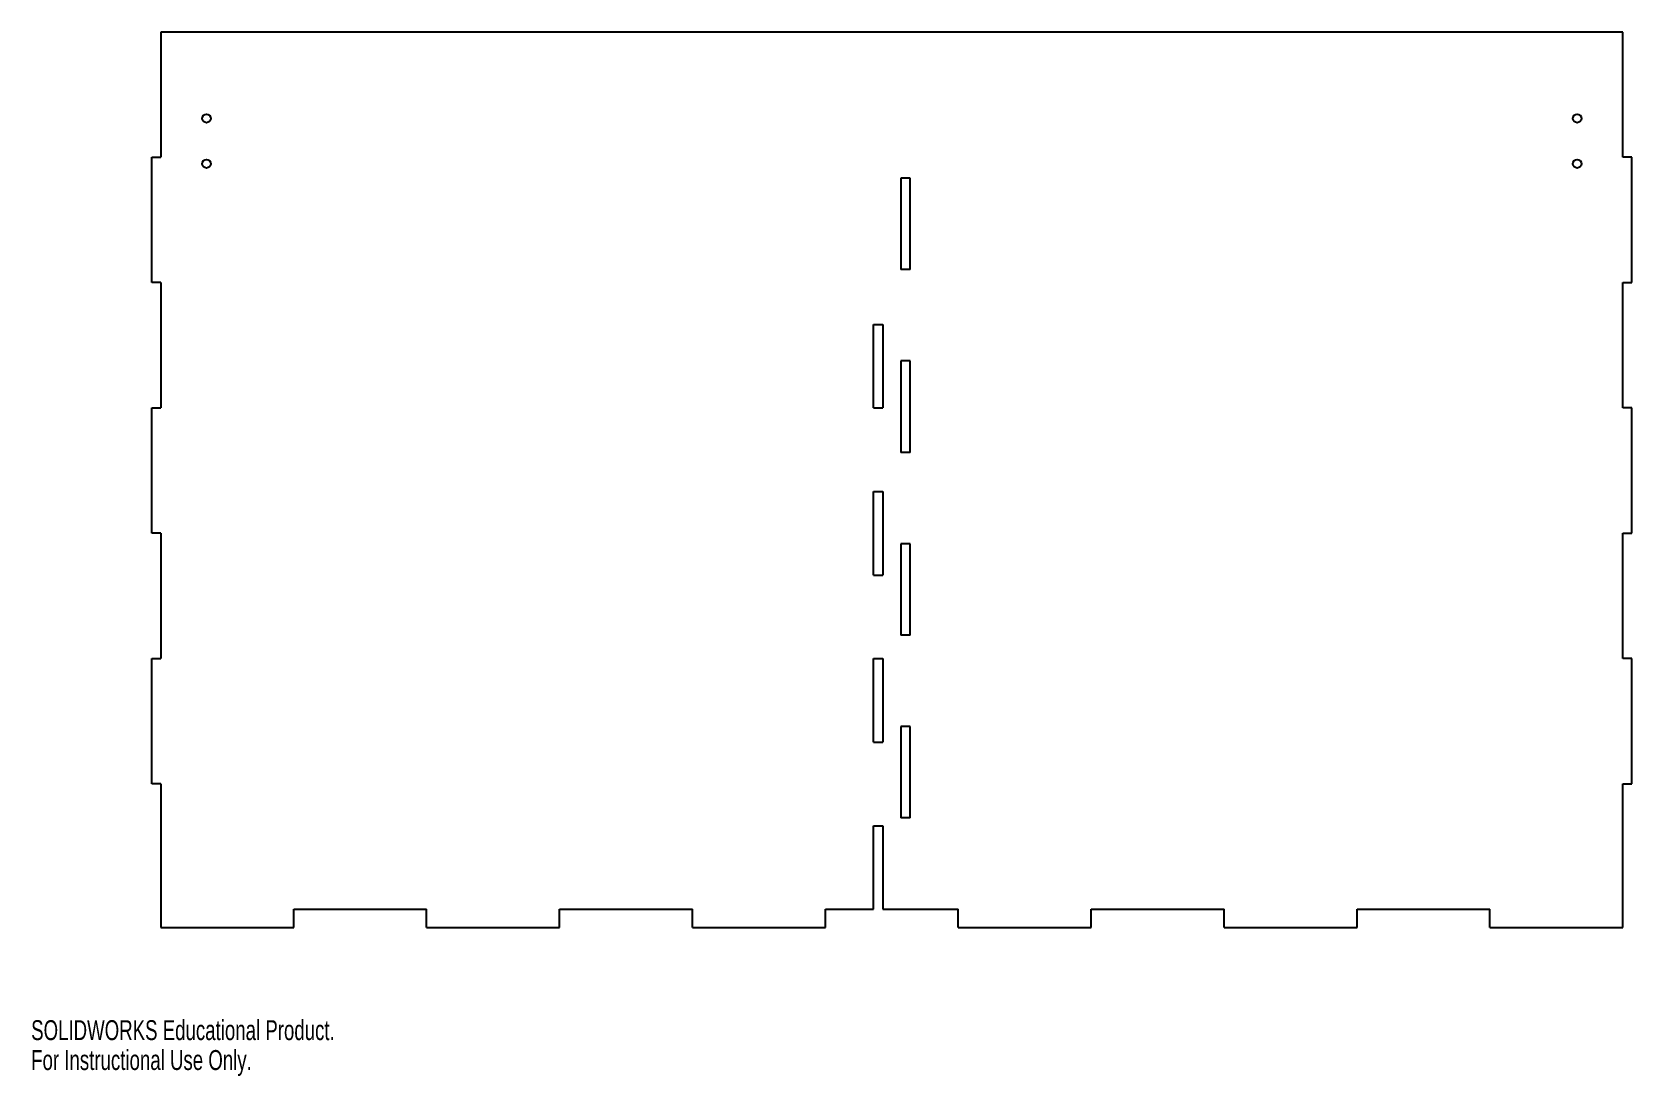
# Model space of a CAD drawing. Header units: millimetres. Extents: x 0 to 556, y 0 to 363.
import ezdxf

# ---------------------------------------------------------------- set-up
doc = ezdxf.new("R2010")
doc.units = ezdxf.units.MM
doc.styles.add('SLDTEXTSTYLE0', font='TXT', dxfattribs={"width": 0.7})

msp = doc.modelspace()

# ---------------------------------------------------------------- linework, layer by layer
at = {"color": 7, "linetype": 'Continuous', "lineweight": 25}
for p, q in [((45.06, 362.64), (45.06, 319.1)), ((553.06, 362.64), (45.06, 362.64)), ((553.06, 319.1), (553.06, 362.64)), ((41.88, 275.56), (41.88, 319.1)), ((41.88, 319.1), (45.06, 319.1)), ((556.23, 319.1), (553.06, 319.1)), ((556.23, 275.56), (556.23, 319.1)), ((305.41, 311.84), (302.23, 311.84)), ((302.23, 311.84), (302.23, 280.09)), ((305.41, 280.09), (305.41, 311.84)), ((305.41, 280.09), (302.23, 280.09)), ((45.06, 275.56), (41.88, 275.56)), ((45.06, 275.56), (45.06, 232.01)), ((553.06, 275.56), (556.23, 275.56)), ((553.06, 232.01), (553.06, 275.56)), ((292.71, 261.04), (295.88, 261.04)), ((292.71, 232.01), (292.71, 261.04)), ((295.88, 261.04), (295.88, 232.01)), ((305.41, 248.34), (302.23, 248.34)), ((302.23, 248.34), (302.23, 216.59)), ((305.41, 216.59), (305.41, 248.34)), ((41.88, 232.01), (45.06, 232.01)), ((41.88, 188.47), (41.88, 232.01)), ((292.71, 232.01), (295.88, 232.01)), ((556.23, 232.01), (553.06, 232.01)), ((556.23, 188.47), (556.23, 232.01)), ((305.41, 216.59), (302.23, 216.59)), ((292.71, 202.98), (295.88, 202.98)), ((292.71, 173.96), (292.71, 202.98)), ((295.88, 202.98), (295.88, 173.96)), ((45.06, 188.47), (41.88, 188.47)), ((45.06, 188.47), (45.06, 144.93)), ((305.41, 184.84), (302.23, 184.84)), ((302.23, 184.84), (302.23, 153.09)), ((305.41, 153.09), (305.41, 184.84)), ((553.06, 188.47), (556.23, 188.47)), ((553.06, 144.93), (553.06, 188.47)), ((292.71, 173.96), (295.88, 173.96)), ((305.41, 153.09), (302.23, 153.09)), ((41.88, 101.38), (41.88, 144.93)), ((41.88, 144.93), (45.06, 144.93)), ((292.71, 144.93), (295.88, 144.93)), ((292.71, 115.9), (292.71, 144.93)), ((295.88, 144.93), (295.88, 115.9)), ((556.23, 144.93), (553.06, 144.93)), ((556.23, 101.38), (556.23, 144.93)), ((305.41, 121.34), (302.23, 121.34)), ((302.23, 121.34), (302.23, 89.59)), ((305.41, 89.59), (305.41, 121.34)), ((292.71, 115.9), (295.88, 115.9)), ((45.06, 101.38), (41.88, 101.38)), ((45.06, 101.38), (45.06, 51.49)), ((553.06, 101.38), (556.23, 101.38)), ((553.06, 51.49), (553.06, 101.38)), ((305.41, 89.59), (302.23, 89.59)), ((292.71, 57.84), (292.71, 86.87)), ((292.71, 86.87), (295.88, 86.87)), ((295.88, 86.87), (295.88, 57.84)), ((91.24, 57.84), (137.42, 57.84)), ((91.24, 51.49), (91.24, 57.84)), ((137.42, 51.49), (137.42, 57.84)), ((183.6, 57.84), (229.79, 57.84)), ((183.6, 51.49), (183.6, 57.84)), ((229.79, 51.49), (229.79, 57.84)), ((275.97, 51.49), (275.97, 57.84)), ((275.97, 57.84), (292.71, 57.84)), ((295.88, 57.84), (322.15, 57.84)), ((322.15, 51.49), (322.15, 57.84)), ((368.33, 57.84), (414.51, 57.84)), ((368.33, 51.49), (368.33, 57.84)), ((414.51, 51.49), (414.51, 57.84)), ((460.69, 57.84), (506.88, 57.84)), ((460.69, 51.49), (460.69, 57.84)), ((506.88, 51.49), (506.88, 57.84)), ((45.06, 51.49), (91.24, 51.49)), ((137.42, 51.49), (183.6, 51.49)), ((229.79, 51.49), (275.97, 51.49)), ((322.15, 51.49), (368.33, 51.49)), ((414.51, 51.49), (460.69, 51.49)), ((506.88, 51.49), (553.06, 51.49))]:
    msp.add_line(p, q, dxfattribs=at)
for centre in [(60.93, 332.64), (537.18, 332.64), (60.93, 316.89), (537.18, 316.89)]:
    msp.add_circle(centre, 1.5, dxfattribs=at)

# ---------------------------------------------------------------- texts
at = {"color": 7, "linetype": 'Continuous', "char_height": 6.92, "attachment_point": 1, "style": 'SLDTEXTSTYLE0'}
for s, insert in [('SOLIDWORKS Educational Product.', (0, 19.3)), ('For Instructional Use Only.', (0, 8.92))]:
    msp.add_mtext(s, dxfattribs=dict(at, insert=insert))

doc.saveas('drawing.dxf')
